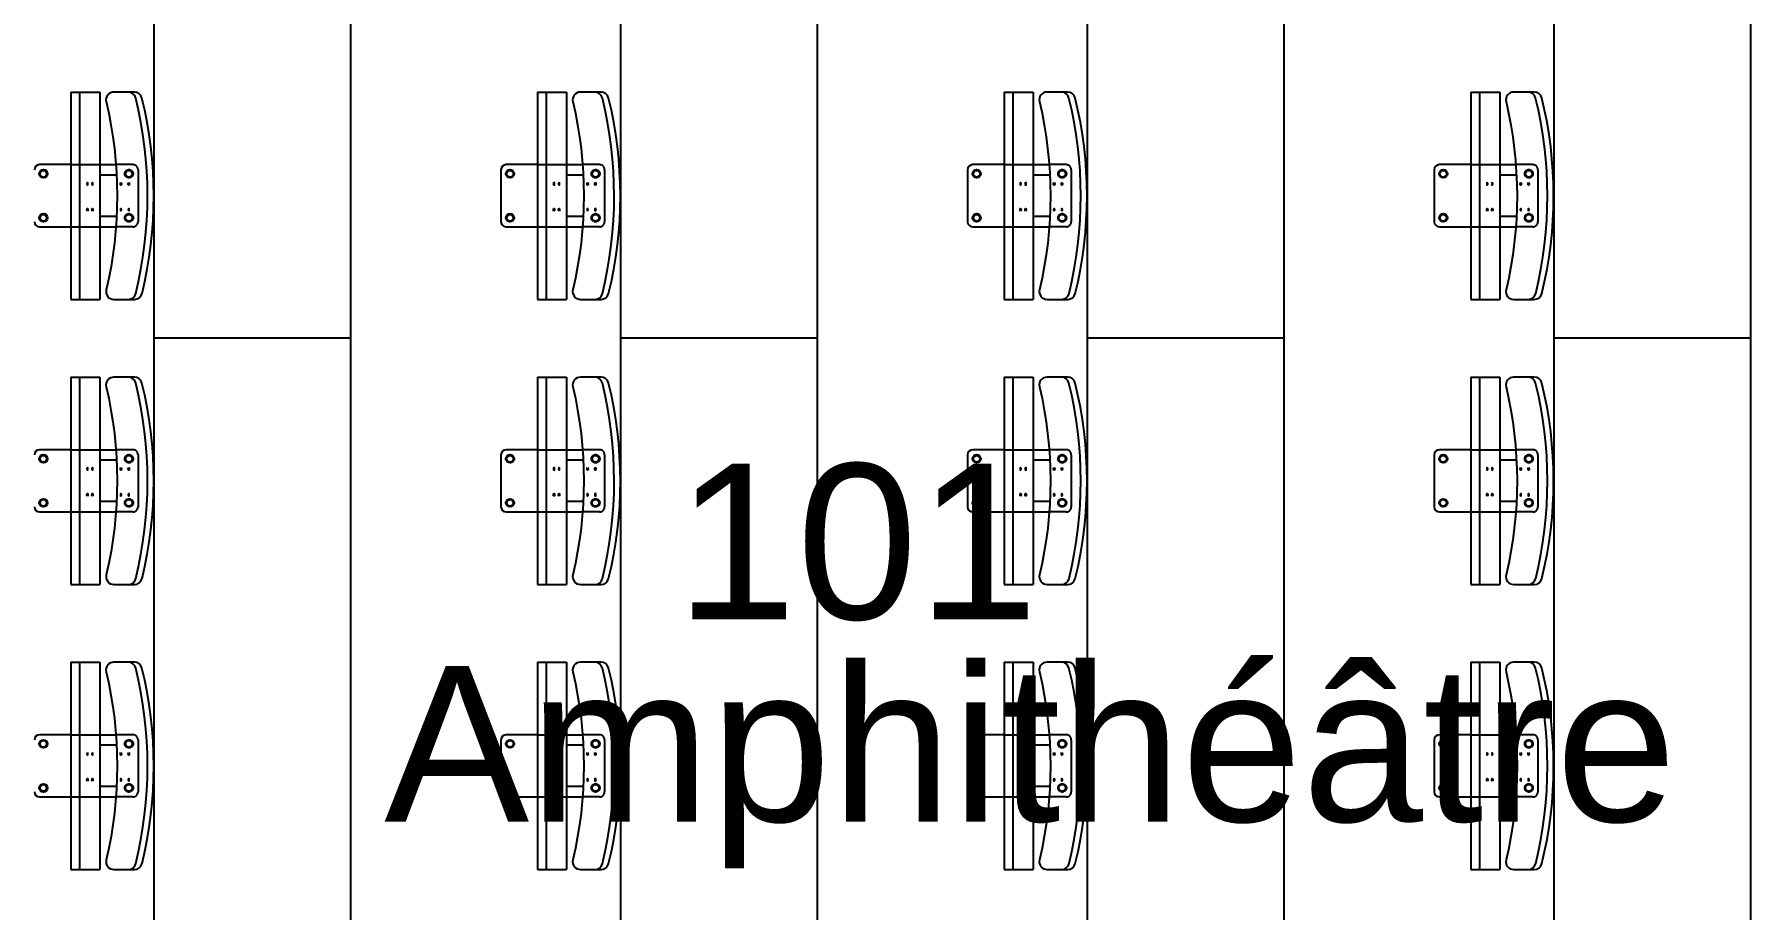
# Model space of a CAD drawing. Header units: centimetres. Extents: x -1707 to 3112, y 43 to 5669.
# Drawn here: x 155.028 to 158.339, y 57.063 to 58.752 of the extents above; entities that cross this region are included whole.
import ezdxf

# ---------------------------------------------------------------- set-up
doc = ezdxf.new("R2010")
doc.units = ezdxf.units.CM
doc.header["$LTSCALE"] = 100
doc.header["$MEASUREMENT"] = 0
doc.linetypes.add('CACHE', pattern=[0.375, 0.25, -0.125])
for name, color, linetype in [('0_Désignation', 7, 'Continuous'), ('0_Numéro de salle', 250, 'Continuous'), ('1-cloison', 9, 'Continuous')]:
    doc.layers.add(name, color=color, linetype=linetype)
doc.styles.get("Standard").update_dxf_attribs({"font": 'arial.ttf', "height": 0.2})

msp = doc.modelspace()

# ---------------------------------------------------------------- linework, layer by layer
at = {"layer": '1-cloison', "color": 7}
for p, q in [((155.2588, 60.9151), (155.2588, 53.7651)), ((155.6388, 53.7651), (155.6388, 60.9151)), ((156.1588, 60.9151), (156.1588, 53.7651)), ((156.5388, 53.7651), (156.5388, 60.9151)), ((157.0588, 60.9151), (157.0588, 53.7651)), ((157.4388, 53.7651), (157.4388, 60.9151)), ((157.9588, 60.9151), (157.9588, 53.7651)), ((158.3388, 53.7651), (158.3388, 60.9151)), ((155.0988, 58.5001), (155.0384, 58.5001)), ((155.1548, 58.5001), (155.1858, 58.5001)), ((155.9988, 58.5001), (155.9384, 58.5001)), ((156.0548, 58.5001), (156.0858, 58.5001)), ((156.8988, 58.5001), (156.8384, 58.5001)), ((156.9548, 58.5001), (156.9858, 58.5001)), ((157.7988, 58.5001), (157.7384, 58.5001)), ((157.8548, 58.5001), (157.8858, 58.5001)), ((155.1871, 58.48), (155.1548, 58.48)), ((155.9284, 58.4901), (155.9284, 58.3901)), ((156.0871, 58.48), (156.0548, 58.48)), ((156.8284, 58.4901), (156.8284, 58.3901)), ((156.9871, 58.48), (156.9548, 58.48)), ((157.7284, 58.4901), (157.7284, 58.3901)), ((157.8871, 58.48), (157.8548, 58.48)), ((155.1871, 58.4), (155.1548, 58.4)), ((156.0871, 58.4), (156.0548, 58.4)), ((156.9871, 58.4), (156.9548, 58.4)), ((157.8871, 58.4), (157.8548, 58.4)), ((155.0384, 58.3801), (155.0988, 58.3801)), ((155.1548, 58.3801), (155.1858, 58.3801)), ((155.9384, 58.3801), (155.9988, 58.3801)), ((156.0548, 58.3801), (156.0858, 58.3801)), ((156.8384, 58.3801), (156.8988, 58.3801)), ((156.9548, 58.3801), (156.9858, 58.3801)), ((157.7384, 58.3801), (157.7988, 58.3801)), ((157.8548, 58.3801), (157.8858, 58.3801)), ((155.6388, 58.1651), (155.2588, 58.1651)), ((156.5388, 58.1651), (156.1588, 58.1651)), ((157.4388, 58.1651), (157.0588, 58.1651)), ((158.3388, 58.1651), (157.9588, 58.1651)), ((155.0988, 57.9501), (155.0384, 57.9501)), ((155.1548, 57.9501), (155.1858, 57.9501)), ((155.9284, 57.9401), (155.9284, 57.8401)), ((155.9988, 57.9501), (155.9384, 57.9501)), ((156.0548, 57.9501), (156.0858, 57.9501)), ((156.8284, 57.9401), (156.8284, 57.8401)), ((156.8988, 57.9501), (156.8384, 57.9501)), ((156.9548, 57.9501), (156.9858, 57.9501)), ((157.7284, 57.9401), (157.7284, 57.8401)), ((157.7988, 57.9501), (157.7384, 57.9501)), ((157.8548, 57.9501), (157.8858, 57.9501)), ((155.1871, 57.93), (155.1548, 57.93)), ((156.0871, 57.93), (156.0548, 57.93)), ((156.9871, 57.93), (156.9548, 57.93)), ((157.8871, 57.93), (157.8548, 57.93)), ((155.1871, 57.85), (155.1548, 57.85)), ((156.0871, 57.85), (156.0548, 57.85)), ((156.9871, 57.85), (156.9548, 57.85)), ((157.8871, 57.85), (157.8548, 57.85)), ((155.0384, 57.8301), (155.0988, 57.8301)), ((155.1548, 57.8301), (155.1858, 57.8301)), ((155.9384, 57.8301), (155.9988, 57.8301)), ((156.0548, 57.8301), (156.0858, 57.8301)), ((156.8384, 57.8301), (156.8988, 57.8301)), ((156.9548, 57.8301), (156.9858, 57.8301)), ((157.7384, 57.8301), (157.7988, 57.8301)), ((157.8548, 57.8301), (157.8858, 57.8301)), ((155.0988, 57.4001), (155.0384, 57.4001)), ((155.1548, 57.4001), (155.1858, 57.4001)), ((155.1871, 57.38), (155.1548, 57.38)), ((155.9284, 57.3901), (155.9284, 57.2901)), ((155.9988, 57.4001), (155.9384, 57.4001)), ((156.0548, 57.4001), (156.0858, 57.4001)), ((156.0871, 57.38), (156.0548, 57.38)), ((156.8284, 57.3901), (156.8284, 57.2901)), ((156.8988, 57.4001), (156.8384, 57.4001)), ((156.9548, 57.4001), (156.9858, 57.4001)), ((156.9871, 57.38), (156.9548, 57.38)), ((157.7284, 57.3901), (157.7284, 57.2901)), ((157.7988, 57.4001), (157.7384, 57.4001)), ((157.8548, 57.4001), (157.8858, 57.4001)), ((157.8871, 57.38), (157.8548, 57.38)), ((155.0384, 57.2801), (155.0988, 57.2801)), ((155.1871, 57.3), (155.1548, 57.3)), ((155.1548, 57.2801), (155.1858, 57.2801)), ((155.9384, 57.2801), (155.9988, 57.2801)), ((156.0871, 57.3), (156.0548, 57.3)), ((156.0548, 57.2801), (156.0858, 57.2801)), ((156.8384, 57.2801), (156.8988, 57.2801)), ((156.9871, 57.3), (156.9548, 57.3)), ((156.9548, 57.2801), (156.9858, 57.2801)), ((157.7384, 57.2801), (157.7988, 57.2801)), ((157.8871, 57.3), (157.8548, 57.3)), ((157.8548, 57.2801), (157.8858, 57.2801))]:
    msp.add_line(p, q, dxfattribs=at)
at = {"layer": '1-cloison', "color": 7, "linetype": 'ByBlock'}
for p, q in [((155.0988, 58.6401), (155.0988, 58.2401)), ((155.0988, 58.6401), (155.1548, 58.6401)), ((155.1158, 58.6401), (155.1158, 58.2401)), ((155.1548, 58.6401), (155.1548, 58.2401)), ((155.9988, 58.6401), (155.9988, 58.2401)), ((155.9988, 58.6401), (156.0548, 58.6401)), ((156.0158, 58.6401), (156.0158, 58.2401)), ((156.0548, 58.6401), (156.0548, 58.2401)), ((156.8988, 58.6401), (156.8988, 58.2401)), ((156.8988, 58.6401), (156.9548, 58.6401)), ((156.9158, 58.6401), (156.9158, 58.2401)), ((156.9548, 58.6401), (156.9548, 58.2401)), ((157.7988, 58.6401), (157.7988, 58.2401)), ((157.7988, 58.6401), (157.8548, 58.6401)), ((157.8158, 58.6401), (157.8158, 58.2401)), ((157.8548, 58.6401), (157.8548, 58.2401)), ((155.0988, 58.2401), (155.1548, 58.2401)), ((155.9988, 58.2401), (156.0548, 58.2401)), ((156.8988, 58.2401), (156.9548, 58.2401)), ((157.7988, 58.2401), (157.8548, 58.2401)), ((155.0988, 58.0901), (155.0988, 57.6901)), ((155.0988, 58.0901), (155.1548, 58.0901)), ((155.1158, 58.0901), (155.1158, 57.6901)), ((155.1548, 58.0901), (155.1548, 57.6901)), ((155.9988, 58.0901), (155.9988, 57.6901)), ((155.9988, 58.0901), (156.0548, 58.0901)), ((156.0158, 58.0901), (156.0158, 57.6901)), ((156.0548, 58.0901), (156.0548, 57.6901)), ((156.8988, 58.0901), (156.8988, 57.6901)), ((156.8988, 58.0901), (156.9548, 58.0901)), ((156.9158, 58.0901), (156.9158, 57.6901)), ((156.9548, 58.0901), (156.9548, 57.6901)), ((157.7988, 58.0901), (157.7988, 57.6901)), ((157.7988, 58.0901), (157.8548, 58.0901)), ((157.8158, 58.0901), (157.8158, 57.6901)), ((157.8548, 58.0901), (157.8548, 57.6901)), ((155.0988, 57.6901), (155.1548, 57.6901)), ((155.9988, 57.6901), (156.0548, 57.6901)), ((156.8988, 57.6901), (156.9548, 57.6901)), ((157.7988, 57.6901), (157.8548, 57.6901)), ((155.0988, 57.5401), (155.0988, 57.1401)), ((155.0988, 57.5401), (155.1548, 57.5401)), ((155.1158, 57.5401), (155.1158, 57.1401)), ((155.1548, 57.5401), (155.1548, 57.1401)), ((155.9988, 57.5401), (155.9988, 57.1401)), ((155.9988, 57.5401), (156.0548, 57.5401)), ((156.0158, 57.5401), (156.0158, 57.1401)), ((156.0548, 57.5401), (156.0548, 57.1401)), ((156.8988, 57.5401), (156.8988, 57.1401)), ((156.8988, 57.5401), (156.9548, 57.5401)), ((156.9158, 57.5401), (156.9158, 57.1401)), ((156.9548, 57.5401), (156.9548, 57.1401)), ((157.7988, 57.5401), (157.7988, 57.1401)), ((157.7988, 57.5401), (157.8548, 57.5401)), ((157.8158, 57.5401), (157.8158, 57.1401)), ((157.8548, 57.5401), (157.8548, 57.1401)), ((155.0988, 57.1401), (155.1548, 57.1401)), ((155.9988, 57.1401), (156.0548, 57.1401)), ((156.8988, 57.1401), (156.9548, 57.1401)), ((157.7988, 57.1401), (157.8548, 57.1401))]:
    msp.add_line(p, q, dxfattribs=at)
at = {"layer": '1-cloison', "color": 7, "linetype": 'CACHE'}
for p, q in [((155.0988, 58.5001), (155.1548, 58.5001)), ((155.2184, 58.5001), (155.1858, 58.5001)), ((155.9988, 58.5001), (156.0548, 58.5001)), ((156.1184, 58.5001), (156.0858, 58.5001)), ((156.8988, 58.5001), (156.9548, 58.5001)), ((157.0184, 58.5001), (156.9858, 58.5001)), ((157.7988, 58.5001), (157.8548, 58.5001)), ((157.9184, 58.5001), (157.8858, 58.5001)), ((155.2284, 58.4901), (155.2284, 58.3901)), ((156.1284, 58.4901), (156.1284, 58.3901)), ((157.0284, 58.4901), (157.0284, 58.3901)), ((157.9284, 58.4901), (157.9284, 58.3901)), ((155.0988, 58.3801), (155.1548, 58.3801)), ((155.2184, 58.3801), (155.1858, 58.3801)), ((155.9988, 58.3801), (156.0548, 58.3801)), ((156.1184, 58.3801), (156.0858, 58.3801)), ((156.8988, 58.3801), (156.9548, 58.3801)), ((157.0184, 58.3801), (156.9858, 58.3801)), ((157.7988, 58.3801), (157.8548, 58.3801)), ((157.9184, 58.3801), (157.8858, 58.3801)), ((155.0988, 57.9501), (155.1548, 57.9501)), ((155.2184, 57.9501), (155.1858, 57.9501)), ((155.2284, 57.9401), (155.2284, 57.8401)), ((155.9988, 57.9501), (156.0548, 57.9501)), ((156.1184, 57.9501), (156.0858, 57.9501)), ((156.1284, 57.9401), (156.1284, 57.8401)), ((156.8988, 57.9501), (156.9548, 57.9501)), ((157.0184, 57.9501), (156.9858, 57.9501)), ((157.0284, 57.9401), (157.0284, 57.8401)), ((157.7988, 57.9501), (157.8548, 57.9501)), ((157.9184, 57.9501), (157.8858, 57.9501)), ((157.9284, 57.9401), (157.9284, 57.8401)), ((155.0988, 57.8301), (155.1548, 57.8301)), ((155.2184, 57.8301), (155.1858, 57.8301)), ((155.9988, 57.8301), (156.0548, 57.8301)), ((156.1184, 57.8301), (156.0858, 57.8301)), ((156.8988, 57.8301), (156.9548, 57.8301)), ((157.0184, 57.8301), (156.9858, 57.8301)), ((157.7988, 57.8301), (157.8548, 57.8301)), ((157.9184, 57.8301), (157.8858, 57.8301)), ((155.0988, 57.4001), (155.1548, 57.4001)), ((155.2184, 57.4001), (155.1858, 57.4001)), ((155.2284, 57.3901), (155.2284, 57.2901)), ((155.9988, 57.4001), (156.0548, 57.4001)), ((156.1184, 57.4001), (156.0858, 57.4001)), ((156.1284, 57.3901), (156.1284, 57.2901)), ((156.8988, 57.4001), (156.9548, 57.4001)), ((157.0184, 57.4001), (156.9858, 57.4001)), ((157.0284, 57.3901), (157.0284, 57.2901)), ((157.7988, 57.4001), (157.8548, 57.4001)), ((157.9184, 57.4001), (157.8858, 57.4001)), ((157.9284, 57.3901), (157.9284, 57.2901)), ((155.0988, 57.2801), (155.1548, 57.2801)), ((155.2184, 57.2801), (155.1858, 57.2801)), ((155.9988, 57.2801), (156.0548, 57.2801)), ((156.1184, 57.2801), (156.0858, 57.2801)), ((156.8988, 57.2801), (156.9548, 57.2801)), ((157.0184, 57.2801), (156.9858, 57.2801)), ((157.7988, 57.2801), (157.8548, 57.2801)), ((157.9184, 57.2801), (157.8858, 57.2801))]:
    msp.add_line(p, q, dxfattribs=at)
at = {"layer": '1-cloison', "color": 7, "linetype": 'ByBlock'}
for points in [[(155.1671, 58.2586, 0.483507), (155.1817, 58.2401), (155.2215, 58.2401, 0.345619), (155.2361, 58.2516, 0.120525), (155.236, 58.6287, 0.345528), (155.2214, 58.6401), (155.1816, 58.6401, 0.483604), (155.167, 58.6217, -0.115929)], [(156.0671, 58.2586, 0.483507), (156.0817, 58.2401), (156.1215, 58.2401, 0.345619), (156.1361, 58.2516, 0.120525), (156.136, 58.6287, 0.345528), (156.1214, 58.6401), (156.0816, 58.6401, 0.483604), (156.067, 58.6217, -0.115929)], [(156.9671, 58.2586, 0.483507), (156.9817, 58.2401), (157.0215, 58.2401, 0.345619), (157.0361, 58.2516, 0.120525), (157.036, 58.6287, 0.345528), (157.0214, 58.6401), (156.9816, 58.6401, 0.483604), (156.967, 58.6217, -0.115929)], [(157.8671, 58.2586, 0.483507), (157.8817, 58.2401), (157.9215, 58.2401, 0.345619), (157.9361, 58.2516, 0.120525), (157.936, 58.6287, 0.345528), (157.9214, 58.6401), (157.8816, 58.6401, 0.483604), (157.867, 58.6217, -0.115929)], [(155.1671, 57.7086, 0.483507), (155.1817, 57.6901), (155.2215, 57.6901, 0.345619), (155.2361, 57.7016, 0.120525), (155.236, 58.0787, 0.345528), (155.2214, 58.0901), (155.1816, 58.0901, 0.483604), (155.167, 58.0717, -0.115929)], [(156.0671, 57.7086, 0.483507), (156.0817, 57.6901), (156.1215, 57.6901, 0.345619), (156.1361, 57.7016, 0.120525), (156.136, 58.0787, 0.345528), (156.1214, 58.0901), (156.0816, 58.0901, 0.483604), (156.067, 58.0717, -0.115929)], [(156.9671, 57.7086, 0.483507), (156.9817, 57.6901), (157.0215, 57.6901, 0.345619), (157.0361, 57.7016, 0.120525), (157.036, 58.0787, 0.345528), (157.0214, 58.0901), (156.9816, 58.0901, 0.483604), (156.967, 58.0717, -0.115929)], [(157.8671, 57.7086, 0.483507), (157.8817, 57.6901), (157.9215, 57.6901, 0.345619), (157.9361, 57.7016, 0.120525), (157.936, 58.0787, 0.345528), (157.9214, 58.0901), (157.8816, 58.0901, 0.483604), (157.867, 58.0717, -0.115929)], [(155.1671, 57.1586, 0.483507), (155.1817, 57.1401), (155.2215, 57.1401, 0.345619), (155.2361, 57.1516, 0.120525), (155.236, 57.5287, 0.345528), (155.2214, 57.5401), (155.1816, 57.5401, 0.483604), (155.167, 57.5217, -0.115929)], [(156.0671, 57.1586, 0.483507), (156.0817, 57.1401), (156.1215, 57.1401, 0.345619), (156.1361, 57.1516, 0.120525), (156.136, 57.5287, 0.345528), (156.1214, 57.5401), (156.0816, 57.5401, 0.483604), (156.067, 57.5217, -0.115929)], [(156.9671, 57.1586, 0.483507), (156.9817, 57.1401), (157.0215, 57.1401, 0.345619), (157.0361, 57.1516, 0.120525), (157.036, 57.5287, 0.345528), (157.0214, 57.5401), (156.9816, 57.5401, 0.483604), (156.967, 57.5217, -0.115929)], [(157.8671, 57.1586, 0.483507), (157.8817, 57.1401), (157.9215, 57.1401, 0.345619), (157.9361, 57.1516, 0.120525), (157.936, 57.5287, 0.345528), (157.9214, 57.5401), (157.8816, 57.5401, 0.483604), (157.867, 57.5217, -0.115929)]]:
    msp.add_lwpolyline(points, format="xyb", close=True, dxfattribs=at)
for points in [[(155.2095, 58.2401, 0.345619), (155.2241, 58.2516, 0.120525), (155.224, 58.6287, 0.345528), (155.2094, 58.6401)], [(156.1095, 58.2401, 0.345619), (156.1241, 58.2516, 0.120525), (156.124, 58.6287, 0.345528), (156.1094, 58.6401)], [(157.0095, 58.2401, 0.345619), (157.0241, 58.2516, 0.120525), (157.024, 58.6287, 0.345528), (157.0094, 58.6401)], [(157.9095, 58.2401, 0.345619), (157.9241, 58.2516, 0.120525), (157.924, 58.6287, 0.345528), (157.9094, 58.6401)], [(155.2095, 57.6901, 0.345619), (155.2241, 57.7016, 0.120525), (155.224, 58.0787, 0.345528), (155.2094, 58.0901)], [(156.1095, 57.6901, 0.345619), (156.1241, 57.7016, 0.120525), (156.124, 58.0787, 0.345528), (156.1094, 58.0901)], [(157.0095, 57.6901, 0.345619), (157.0241, 57.7016, 0.120525), (157.024, 58.0787, 0.345528), (157.0094, 58.0901)], [(157.9095, 57.6901, 0.345619), (157.9241, 57.7016, 0.120525), (157.924, 58.0787, 0.345528), (157.9094, 58.0901)], [(155.2095, 57.1401, 0.345619), (155.2241, 57.1516, 0.120525), (155.224, 57.5287, 0.345528), (155.2094, 57.5401)], [(156.1095, 57.1401, 0.345619), (156.1241, 57.1516, 0.120525), (156.124, 57.5287, 0.345528), (156.1094, 57.5401)], [(157.0095, 57.1401, 0.345619), (157.0241, 57.1516, 0.120525), (157.024, 57.5287, 0.345528), (157.0094, 57.5401)], [(157.9095, 57.1401, 0.345619), (157.9241, 57.1516, 0.120525), (157.924, 57.5287, 0.345528), (157.9094, 57.5401)]]:
    msp.add_lwpolyline(points, format="xyb", dxfattribs=at)
at = {"layer": '1-cloison', "color": 7}
for points in [[(155.0496, 58.4891), (155.0534, 58.4826), (155.0496, 58.4761), (155.0421, 58.4761), (155.0384, 58.4826), (155.0421, 58.4891)], [(155.9496, 58.4891), (155.9534, 58.4826), (155.9496, 58.4761), (155.9421, 58.4761), (155.9384, 58.4826), (155.9421, 58.4891)], [(156.8496, 58.4891), (156.8534, 58.4826), (156.8496, 58.4761), (156.8421, 58.4761), (156.8384, 58.4826), (156.8421, 58.4891)], [(157.7496, 58.4891), (157.7534, 58.4826), (157.7496, 58.4761), (157.7421, 58.4761), (157.7384, 58.4826), (157.7421, 58.4891)], [(155.0496, 58.3911), (155.0534, 58.3976), (155.0496, 58.4041), (155.0421, 58.4041), (155.0384, 58.3976), (155.0421, 58.3911)], [(155.9496, 58.3911), (155.9534, 58.3976), (155.9496, 58.4041), (155.9421, 58.4041), (155.9384, 58.3976), (155.9421, 58.3911)], [(156.8496, 58.3911), (156.8534, 58.3976), (156.8496, 58.4041), (156.8421, 58.4041), (156.8384, 58.3976), (156.8421, 58.3911)], [(157.7496, 58.3911), (157.7534, 58.3976), (157.7496, 58.4041), (157.7421, 58.4041), (157.7384, 58.3976), (157.7421, 58.3911)], [(155.0496, 57.9391), (155.0534, 57.9326), (155.0496, 57.9261), (155.0421, 57.9261), (155.0384, 57.9326), (155.0421, 57.9391)], [(155.9496, 57.9391), (155.9534, 57.9326), (155.9496, 57.9261), (155.9421, 57.9261), (155.9384, 57.9326), (155.9421, 57.9391)], [(156.8496, 57.9391), (156.8534, 57.9326), (156.8496, 57.9261), (156.8421, 57.9261), (156.8384, 57.9326), (156.8421, 57.9391)], [(157.7496, 57.9391), (157.7534, 57.9326), (157.7496, 57.9261), (157.7421, 57.9261), (157.7384, 57.9326), (157.7421, 57.9391)], [(155.0496, 57.8411), (155.0534, 57.8476), (155.0496, 57.8541), (155.0421, 57.8541), (155.0384, 57.8476), (155.0421, 57.8411)], [(155.9496, 57.8411), (155.9534, 57.8476), (155.9496, 57.8541), (155.9421, 57.8541), (155.9384, 57.8476), (155.9421, 57.8411)], [(156.8496, 57.8411), (156.8534, 57.8476), (156.8496, 57.8541), (156.8421, 57.8541), (156.8384, 57.8476), (156.8421, 57.8411)], [(157.7496, 57.8411), (157.7534, 57.8476), (157.7496, 57.8541), (157.7421, 57.8541), (157.7384, 57.8476), (157.7421, 57.8411)], [(155.0496, 57.3891), (155.0534, 57.3826), (155.0496, 57.3761), (155.0421, 57.3761), (155.0384, 57.3826), (155.0421, 57.3891)], [(155.9496, 57.3891), (155.9534, 57.3826), (155.9496, 57.3761), (155.9421, 57.3761), (155.9384, 57.3826), (155.9421, 57.3891)], [(156.8496, 57.3891), (156.8534, 57.3826), (156.8496, 57.3761), (156.8421, 57.3761), (156.8384, 57.3826), (156.8421, 57.3891)], [(157.7496, 57.3891), (157.7534, 57.3826), (157.7496, 57.3761), (157.7421, 57.3761), (157.7384, 57.3826), (157.7421, 57.3891)], [(155.0496, 57.2911), (155.0534, 57.2976), (155.0496, 57.3041), (155.0421, 57.3041), (155.0384, 57.2976), (155.0421, 57.2911)], [(155.9496, 57.2911), (155.9534, 57.2976), (155.9496, 57.3041), (155.9421, 57.3041), (155.9384, 57.2976), (155.9421, 57.2911)], [(156.8496, 57.2911), (156.8534, 57.2976), (156.8496, 57.3041), (156.8421, 57.3041), (156.8384, 57.2976), (156.8421, 57.2911)], [(157.7496, 57.2911), (157.7534, 57.2976), (157.7496, 57.3041), (157.7421, 57.3041), (157.7384, 57.2976), (157.7421, 57.2911)]]:
    msp.add_lwpolyline(points, close=True, dxfattribs=at)
at = {"layer": '1-cloison', "color": 7, "linetype": 'CACHE'}
for points in [[(155.2071, 58.4891), (155.2034, 58.4826), (155.2071, 58.4761), (155.2146, 58.4761), (155.2184, 58.4826), (155.2146, 58.4891)], [(156.1071, 58.4891), (156.1034, 58.4826), (156.1071, 58.4761), (156.1146, 58.4761), (156.1184, 58.4826), (156.1146, 58.4891)], [(157.0071, 58.4891), (157.0034, 58.4826), (157.0071, 58.4761), (157.0146, 58.4761), (157.0184, 58.4826), (157.0146, 58.4891)], [(157.9071, 58.4891), (157.9034, 58.4826), (157.9071, 58.4761), (157.9146, 58.4761), (157.9184, 58.4826), (157.9146, 58.4891)], [(155.2071, 58.3911), (155.2034, 58.3976), (155.2071, 58.4041), (155.2146, 58.4041), (155.2184, 58.3976), (155.2146, 58.3911)], [(156.1071, 58.3911), (156.1034, 58.3976), (156.1071, 58.4041), (156.1146, 58.4041), (156.1184, 58.3976), (156.1146, 58.3911)], [(157.0071, 58.3911), (157.0034, 58.3976), (157.0071, 58.4041), (157.0146, 58.4041), (157.0184, 58.3976), (157.0146, 58.3911)], [(157.9071, 58.3911), (157.9034, 58.3976), (157.9071, 58.4041), (157.9146, 58.4041), (157.9184, 58.3976), (157.9146, 58.3911)], [(155.2071, 57.9391), (155.2034, 57.9326), (155.2071, 57.9261), (155.2146, 57.9261), (155.2184, 57.9326), (155.2146, 57.9391)], [(156.1071, 57.9391), (156.1034, 57.9326), (156.1071, 57.9261), (156.1146, 57.9261), (156.1184, 57.9326), (156.1146, 57.9391)], [(157.0071, 57.9391), (157.0034, 57.9326), (157.0071, 57.9261), (157.0146, 57.9261), (157.0184, 57.9326), (157.0146, 57.9391)], [(157.9071, 57.9391), (157.9034, 57.9326), (157.9071, 57.9261), (157.9146, 57.9261), (157.9184, 57.9326), (157.9146, 57.9391)], [(155.2071, 57.8411), (155.2034, 57.8476), (155.2071, 57.8541), (155.2146, 57.8541), (155.2184, 57.8476), (155.2146, 57.8411)], [(156.1071, 57.8411), (156.1034, 57.8476), (156.1071, 57.8541), (156.1146, 57.8541), (156.1184, 57.8476), (156.1146, 57.8411)], [(157.0071, 57.8411), (157.0034, 57.8476), (157.0071, 57.8541), (157.0146, 57.8541), (157.0184, 57.8476), (157.0146, 57.8411)], [(157.9071, 57.8411), (157.9034, 57.8476), (157.9071, 57.8541), (157.9146, 57.8541), (157.9184, 57.8476), (157.9146, 57.8411)], [(155.2071, 57.3891), (155.2034, 57.3826), (155.2071, 57.3761), (155.2146, 57.3761), (155.2184, 57.3826), (155.2146, 57.3891)], [(156.1071, 57.3891), (156.1034, 57.3826), (156.1071, 57.3761), (156.1146, 57.3761), (156.1184, 57.3826), (156.1146, 57.3891)], [(157.0071, 57.3891), (157.0034, 57.3826), (157.0071, 57.3761), (157.0146, 57.3761), (157.0184, 57.3826), (157.0146, 57.3891)], [(157.9071, 57.3891), (157.9034, 57.3826), (157.9071, 57.3761), (157.9146, 57.3761), (157.9184, 57.3826), (157.9146, 57.3891)], [(155.2071, 57.2911), (155.2034, 57.2976), (155.2071, 57.3041), (155.2146, 57.3041), (155.2184, 57.2976), (155.2146, 57.2911)], [(156.1071, 57.2911), (156.1034, 57.2976), (156.1071, 57.3041), (156.1146, 57.3041), (156.1184, 57.2976), (156.1146, 57.2911)], [(157.0071, 57.2911), (157.0034, 57.2976), (157.0071, 57.3041), (157.0146, 57.3041), (157.0184, 57.2976), (157.0146, 57.2911)], [(157.9071, 57.2911), (157.9034, 57.2976), (157.9071, 57.3041), (157.9146, 57.3041), (157.9184, 57.2976), (157.9146, 57.2911)]]:
    msp.add_lwpolyline(points, close=True, dxfattribs=at)
at = {"layer": '1-cloison', "color": 7}
for centre, radius in [((155.0459, 58.4826), 0.008), ((155.0459, 58.4826), 0.0065), ((155.9459, 58.4826), 0.008), ((155.9459, 58.4826), 0.0065), ((156.8459, 58.4826), 0.008), ((156.8459, 58.4826), 0.0065), ((157.7459, 58.4826), 0.008), ((157.7459, 58.4826), 0.0065), ((155.0459, 58.3976), 0.008), ((155.0459, 58.3976), 0.0065), ((155.9459, 58.3976), 0.008), ((155.9459, 58.3976), 0.0065), ((156.8459, 58.3976), 0.008), ((156.8459, 58.3976), 0.0065), ((157.7459, 58.3976), 0.008), ((157.7459, 58.3976), 0.0065), ((155.0459, 57.9326), 0.008), ((155.0459, 57.9326), 0.0065), ((155.9459, 57.9326), 0.008), ((155.9459, 57.9326), 0.0065), ((156.8459, 57.9326), 0.008), ((156.8459, 57.9326), 0.0065), ((157.7459, 57.9326), 0.008), ((157.7459, 57.9326), 0.0065), ((155.0459, 57.8476), 0.008), ((155.0459, 57.8476), 0.0065), ((155.9459, 57.8476), 0.008), ((155.9459, 57.8476), 0.0065), ((156.8459, 57.8476), 0.008), ((156.8459, 57.8476), 0.0065), ((157.7459, 57.8476), 0.008), ((157.7459, 57.8476), 0.0065), ((155.0459, 57.3826), 0.008), ((155.0459, 57.3826), 0.0065), ((155.9459, 57.3826), 0.008), ((155.9459, 57.3826), 0.0065), ((156.8459, 57.3826), 0.008), ((156.8459, 57.3826), 0.0065), ((157.7459, 57.3826), 0.008), ((157.7459, 57.3826), 0.0065), ((155.0459, 57.2976), 0.008), ((155.0459, 57.2976), 0.0065), ((155.9459, 57.2976), 0.008), ((155.9459, 57.2976), 0.0065), ((156.8459, 57.2976), 0.008), ((156.8459, 57.2976), 0.0065), ((157.7459, 57.2976), 0.008), ((157.7459, 57.2976), 0.0065)]:
    msp.add_circle(centre, radius, dxfattribs=at)
at = {"layer": '1-cloison', "color": 7, "linetype": 'CACHE'}
for centre, radius in [((155.2109, 58.4826), 0.008), ((155.2109, 58.4826), 0.0065), ((156.1109, 58.4826), 0.008), ((156.1109, 58.4826), 0.0065), ((157.0109, 58.4826), 0.008), ((157.0109, 58.4826), 0.0065), ((157.9109, 58.4826), 0.008), ((157.9109, 58.4826), 0.0065), ((155.2109, 58.3976), 0.008), ((155.2109, 58.3976), 0.0065), ((156.1109, 58.3976), 0.008), ((156.1109, 58.3976), 0.0065), ((157.0109, 58.3976), 0.008), ((157.0109, 58.3976), 0.0065), ((157.9109, 58.3976), 0.008), ((157.9109, 58.3976), 0.0065), ((155.2109, 57.9326), 0.008), ((155.2109, 57.9326), 0.0065), ((156.1109, 57.9326), 0.008), ((156.1109, 57.9326), 0.0065), ((157.0109, 57.9326), 0.008), ((157.0109, 57.9326), 0.0065), ((157.9109, 57.9326), 0.008), ((157.9109, 57.9326), 0.0065), ((155.2109, 57.8476), 0.008), ((155.2109, 57.8476), 0.0065), ((156.1109, 57.8476), 0.008), ((156.1109, 57.8476), 0.0065), ((157.0109, 57.8476), 0.008), ((157.0109, 57.8476), 0.0065), ((157.9109, 57.8476), 0.008), ((157.9109, 57.8476), 0.0065), ((155.2109, 57.3826), 0.008), ((155.2109, 57.3826), 0.0065), ((156.1109, 57.3826), 0.008), ((156.1109, 57.3826), 0.0065), ((157.0109, 57.3826), 0.008), ((157.0109, 57.3826), 0.0065), ((157.9109, 57.3826), 0.008), ((157.9109, 57.3826), 0.0065), ((155.2109, 57.2976), 0.008), ((155.2109, 57.2976), 0.0065), ((156.1109, 57.2976), 0.008), ((156.1109, 57.2976), 0.0065), ((157.0109, 57.2976), 0.008), ((157.0109, 57.2976), 0.0065), ((157.9109, 57.2976), 0.008), ((157.9109, 57.2976), 0.0065)]:
    msp.add_circle(centre, radius, dxfattribs=at)
at = {"layer": '1-cloison', "color": 7}
for centre, start, end in [((155.0384, 58.4901), 90, 180), ((155.9384, 58.4901), 90, 180), ((156.8384, 58.4901), 90, 180), ((157.7384, 58.4901), 90, 180), ((155.0384, 58.3901), 180, 270), ((155.9384, 58.3901), 180, 270), ((156.8384, 58.3901), 180, 270), ((157.7384, 58.3901), 180, 270), ((155.0384, 57.9401), 90, 180), ((155.9384, 57.9401), 90, 180), ((156.8384, 57.9401), 90, 180), ((157.7384, 57.9401), 90, 180), ((155.0384, 57.8401), 180, 270), ((155.9384, 57.8401), 180, 270), ((156.8384, 57.8401), 180, 270), ((157.7384, 57.8401), 180, 270), ((155.0384, 57.3901), 90, 180), ((155.9384, 57.3901), 90, 180), ((156.8384, 57.3901), 90, 180), ((157.7384, 57.3901), 90, 180), ((155.0384, 57.2901), 180, 270), ((155.9384, 57.2901), 180, 270), ((156.8384, 57.2901), 180, 270), ((157.7384, 57.2901), 180, 270)]:
    msp.add_arc(centre, 0.01, start, end, dxfattribs=at)
at = {"layer": '1-cloison', "color": 7, "linetype": 'CACHE'}
for centre, start, end in [((155.2184, 58.4901), 0, 90), ((156.1184, 58.4901), 0, 90), ((157.0184, 58.4901), 0, 90), ((157.9184, 58.4901), 0, 90), ((155.2184, 58.3901), 270, 0), ((156.1184, 58.3901), 270, 0), ((157.0184, 58.3901), 270, 0), ((157.9184, 58.3901), 270, 0), ((155.2184, 57.9401), 0, 90), ((156.1184, 57.9401), 0, 90), ((157.0184, 57.9401), 0, 90), ((157.9184, 57.9401), 0, 90), ((155.2184, 57.8401), 270, 0), ((156.1184, 57.8401), 270, 0), ((157.0184, 57.8401), 270, 0), ((157.9184, 57.8401), 270, 0), ((155.2184, 57.3901), 0, 90), ((156.1184, 57.3901), 0, 90), ((157.0184, 57.3901), 0, 90), ((157.9184, 57.3901), 0, 90), ((155.2184, 57.2901), 270, 0), ((156.1184, 57.2901), 270, 0), ((157.0184, 57.2901), 270, 0), ((157.9184, 57.2901), 270, 0)]:
    msp.add_arc(centre, 0.01, start, end, dxfattribs=at)
at = {"layer": '1-cloison', "color": 7, "linetype": 'ByBlock', "extrusion": (0, 0, -1)}
for centre, major_axis in [((155.1307, 58.4631), (0, 0.0025)), ((155.1404, 58.4631), (0, 0.0025)), ((156.0307, 58.4631), (0, 0.0025)), ((156.0404, 58.4631), (0, 0.0025)), ((156.9307, 58.4631), (0, 0.0025)), ((156.9404, 58.4631), (0, 0.0025)), ((157.8307, 58.4631), (0, 0.0025)), ((157.8404, 58.4631), (0, 0.0025)), ((155.1954, 58.4131), (0, -0.0025)), ((155.2104, 58.4131), (0, -0.0025)), ((156.0954, 58.4131), (0, -0.0025)), ((156.1104, 58.4131), (0, -0.0025)), ((156.9954, 58.4131), (0, -0.0025)), ((157.0104, 58.4131), (0, -0.0025)), ((157.8954, 58.4131), (0, -0.0025)), ((157.9104, 58.4131), (0, -0.0025)), ((155.1307, 57.9131), (0, 0.0025)), ((155.1404, 57.9131), (0, 0.0025)), ((156.0307, 57.9131), (0, 0.0025)), ((156.0404, 57.9131), (0, 0.0025)), ((156.9307, 57.9131), (0, 0.0025)), ((156.9404, 57.9131), (0, 0.0025)), ((157.8307, 57.9131), (0, 0.0025)), ((157.8404, 57.9131), (0, 0.0025)), ((155.1954, 57.8631), (0, -0.0025)), ((155.2104, 57.8631), (0, -0.0025)), ((156.0954, 57.8631), (0, -0.0025)), ((156.1104, 57.8631), (0, -0.0025)), ((156.9954, 57.8631), (0, -0.0025)), ((157.0104, 57.8631), (0, -0.0025)), ((157.8954, 57.8631), (0, -0.0025)), ((157.9104, 57.8631), (0, -0.0025)), ((155.1307, 57.3631), (0, 0.0025)), ((155.1404, 57.3631), (0, 0.0025)), ((156.0307, 57.3631), (0, 0.0025)), ((156.0404, 57.3631), (0, 0.0025)), ((156.9307, 57.3631), (0, 0.0025)), ((156.9404, 57.3631), (0, 0.0025)), ((157.8307, 57.3631), (0, 0.0025)), ((157.8404, 57.3631), (0, 0.0025)), ((155.1954, 57.3131), (0, -0.0025)), ((155.2104, 57.3131), (0, -0.0025)), ((156.0954, 57.3131), (0, -0.0025)), ((156.1104, 57.3131), (0, -0.0025)), ((156.9954, 57.3131), (0, -0.0025)), ((157.0104, 57.3131), (0, -0.0025)), ((157.8954, 57.3131), (0, -0.0025)), ((157.9104, 57.3131), (0, -0.0025))]:
    msp.add_ellipse(centre, major_axis=major_axis, ratio=0.390638, dxfattribs=at)
at = {"layer": '1-cloison', "color": 7, "linetype": 'ByBlock'}
for centre, major_axis in [((155.1954, 58.4631), (0, 0.0025)), ((155.2104, 58.4631), (0, 0.0025)), ((156.0954, 58.4631), (0, 0.0025)), ((156.1104, 58.4631), (0, 0.0025)), ((156.9954, 58.4631), (0, 0.0025)), ((157.0104, 58.4631), (0, 0.0025)), ((157.8954, 58.4631), (0, 0.0025)), ((157.9104, 58.4631), (0, 0.0025)), ((155.1307, 58.4131), (0, -0.0025)), ((155.1404, 58.4131), (0, -0.0025)), ((156.0307, 58.4131), (0, -0.0025)), ((156.0404, 58.4131), (0, -0.0025)), ((156.9307, 58.4131), (0, -0.0025)), ((156.9404, 58.4131), (0, -0.0025)), ((157.8307, 58.4131), (0, -0.0025)), ((157.8404, 58.4131), (0, -0.0025)), ((155.1954, 57.9131), (0, 0.0025)), ((155.2104, 57.9131), (0, 0.0025)), ((156.0954, 57.9131), (0, 0.0025)), ((156.1104, 57.9131), (0, 0.0025)), ((156.9954, 57.9131), (0, 0.0025)), ((157.0104, 57.9131), (0, 0.0025)), ((157.8954, 57.9131), (0, 0.0025)), ((157.9104, 57.9131), (0, 0.0025)), ((155.1307, 57.8631), (0, -0.0025)), ((155.1404, 57.8631), (0, -0.0025)), ((156.0307, 57.8631), (0, -0.0025)), ((156.0404, 57.8631), (0, -0.0025)), ((156.9307, 57.8631), (0, -0.0025)), ((156.9404, 57.8631), (0, -0.0025)), ((157.8307, 57.8631), (0, -0.0025)), ((157.8404, 57.8631), (0, -0.0025)), ((155.1954, 57.3631), (0, 0.0025)), ((155.2104, 57.3631), (0, 0.0025)), ((156.0954, 57.3631), (0, 0.0025)), ((156.1104, 57.3631), (0, 0.0025)), ((156.9954, 57.3631), (0, 0.0025)), ((157.0104, 57.3631), (0, 0.0025)), ((157.8954, 57.3631), (0, 0.0025)), ((157.9104, 57.3631), (0, 0.0025)), ((155.1307, 57.3131), (0, -0.0025)), ((155.1404, 57.3131), (0, -0.0025)), ((156.0307, 57.3131), (0, -0.0025)), ((156.0404, 57.3131), (0, -0.0025)), ((156.9307, 57.3131), (0, -0.0025)), ((156.9404, 57.3131), (0, -0.0025)), ((157.8307, 57.3131), (0, -0.0025)), ((157.8404, 57.3131), (0, -0.0025))]:
    msp.add_ellipse(centre, major_axis=major_axis, ratio=0.390638, dxfattribs=at)

# ---------------------------------------------------------------- texts
at = {"layer": '0_Désignation', "color": 7, "linetype": 'Continuous', "insert": (155.7034, 57.5326), "char_height": 0.3, "attachment_point": 1}
msp.add_mtext_dynamic_manual_height_columns('\\pxt4;{\\C256;Amphithéâtre}', width=0.107, gutter_width=0.01, heights=[0.0031], dxfattribs=at)
at = {"layer": '0_Numéro de salle', "color": 7, "linetype": 'Continuous', "insert": (156.2657, 57.9231), "char_height": 0.3, "attachment_point": 1}
msp.add_mtext_dynamic_manual_height_columns('101', width=0.021141, gutter_width=0.01, heights=[0], dxfattribs=at)

doc.saveas('drawing.dxf')
